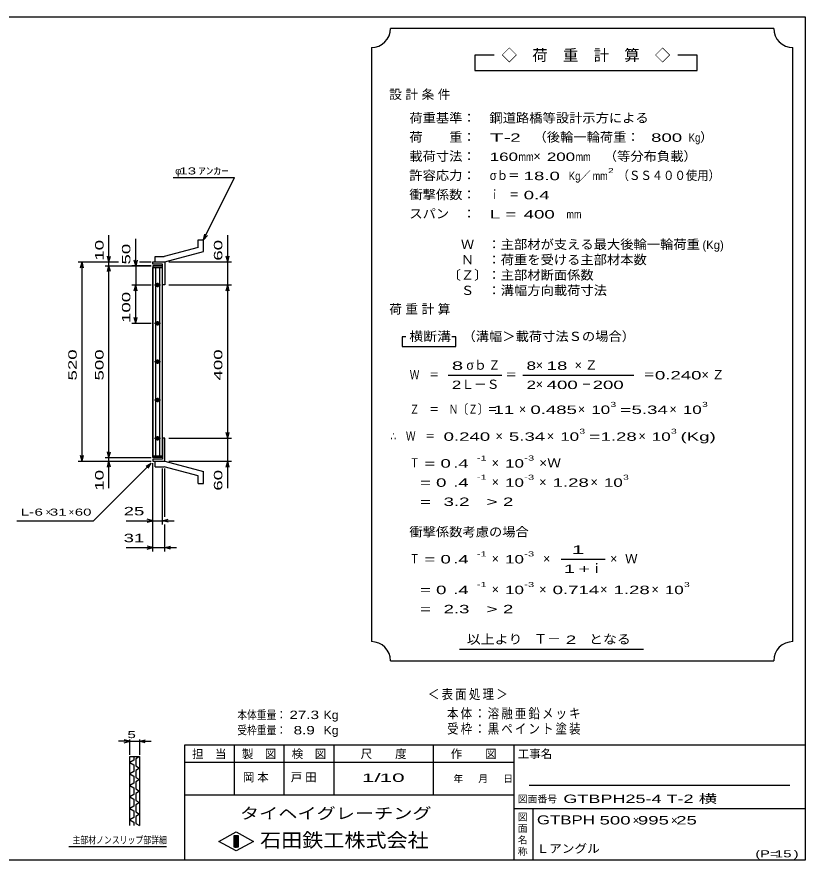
# Model space of a CAD drawing. Units: millimetres, scale not verified. Extents: x -1820 to 1731, y -1282 to 1054.
# Drawn here: x -326 to 1731, y -1146 to 1054 of the extents above; entities that cross this region are included whole.
import ezdxf
from ezdxf.enums import TextEntityAlignment as Align

# ---------------------------------------------------------------- set-up
doc = ezdxf.new("R2010")
doc.units = ezdxf.units.MM
doc.header["$LTSCALE"] = 10
for name, color, linetype, lineweight in [('0_2', 150, 'Continuous', 25), ('16', 3, 'Continuous', 25), ('19', 6, 'Continuous', 25), ('22', 4, 'Continuous', 25), ('24', 2, 'Continuous', 25), ('32', 4, 'Continuous', 25)]:
    doc.layers.add(name, color=color, linetype=linetype, lineweight=lineweight)
doc.styles.add('ベクトル', font='')
doc.styles.get('ベクトル').set_extended_font_data('ベクトル')

msp = doc.modelspace()

# ---------------------------------------------------------------- linework, layer by layer
at = {"layer": '0_2'}
for p, q in [((-1729, 1053.5), (1731, 1053.5)), ((1731, 1053.5), (1731, -1146.5)), ((1731, -846.5), (111, -846.5)), ((111, -846.5), (111, -1146.5)), ((241, -846.5), (241, -976.5)), ((371, -976.5), (371, -846.5)), ((501, -846.5), (501, -976.5)), ((761, -976.5), (761, -846.5)), ((971, -846.5), (971, -1146.5)), ((971, -891.5), (111, -891.5)), ((1691, -951.5), (1011, -951.5)), ((111, -976.5), (971, -976.5)), ((971, -1011.5), (1731, -1011.5)), ((1021, -1146.5), (1021, -1011.5)), ((201, -1097.5), (246, -1072.5)), ((246, -1072.5), (291, -1097.5)), ((246, -1122.5), (201, -1097.5)), ((241, -1082.5), (251, -1082.5)), ((241, -1112.5), (241, -1082.5)), ((241, -1082.5), (243, -1082.5)), ((243, -1082.5), (243, -1112.5)), ((245, -1112.5), (245, -1082.5)), ((245, -1082.5), (247, -1082.5)), ((291, -1097.5), (246, -1122.5)), ((247, -1082.5), (247, -1112.5)), ((249, -1112.5), (249, -1082.5)), ((249, -1082.5), (251, -1082.5)), ((251, -1082.5), (251, -1112.5)), ((251, -1082.5), (251, -1112.5)), ((251, -1112.5), (241, -1112.5)), ((243, -1112.5), (245, -1112.5)), ((247, -1112.5), (249, -1112.5)), ((1731, -1146.5), (-1729, -1146.5))]:
    msp.add_line(p, q, dxfattribs=at)
at = {"layer": '16'}
for p, q in [((28.3, -91.5), (28.3, 399.5)), ((28.3, 399.5), (29, 399.5)), ((54, 404), (29, 404)), ((29, 404), (29, 399.5)), ((29, 399.5), (54, 399.5)), ((29, 399.5), (29, -91.5)), ((54, 399.5), (29, 399.5)), ((36, 399.5), (36, -91.5)), ((47, -91.5), (47, 399.5)), ((54, 399.5), (54, 404)), ((54, -91.5), (54, 399.5)), ((33, 354), (49, 354)), ((43, 357), (39, 357)), ((41, 360), (41, 348)), ((39, 351), (43, 351)), ((33, 254), (49, 254)), ((43, 257), (39, 257)), ((39, 251), (43, 251)), ((41, 260), (41, 248)), ((33, 154), (49, 154)), ((43, 157), (39, 157)), ((41, 160), (41, 148)), ((39, 151), (43, 151)), ((33, 54), (49, 54)), ((43, 57), (39, 57)), ((39, 51), (43, 51)), ((41, 60), (41, 48)), ((43, -43), (39, -43)), ((41, -40), (41, -52)), ((33, -46), (49, -46)), ((39, -49), (43, -49)), ((29, -91.5), (28.3, -91.5)), ((29, -91.5), (54, -91.5)), ((29, -96), (29, -91.5)), ((29, -91.5), (54, -91.5)), ((54, -96), (29, -96)), ((54, -91.5), (54, -96))]:
    msp.add_line(p, q, dxfattribs=at)
for centre, radius, start, end in [((39, 354), 3, 90, 270), ((41, 354), 4, 46.6, 133.4), ((43, 354), 3, 270, 90), ((41, 354), 4, 226.6, 313.4), ((39, 254), 3, 90, 270), ((41, 254), 4, 46.6, 133.4), ((41, 254), 4, 226.6, 313.4), ((43, 254), 3, 270, 90), ((39, 154), 3, 90, 270), ((41, 154), 4, 46.6, 133.4), ((43, 154), 3, 270, 90), ((41, 154), 4, 226.6, 313.4), ((39, 54), 3, 90, 270), ((41, 54), 4, 46.6, 133.4), ((41, 54), 4, 226.6, 313.4), ((43, 54), 3, 270, 90), ((39, -46), 3, 90, 270), ((41, -46), 4, 46.6, 133.4), ((43, -46), 3, 270, 90), ((41, -46), 4, 226.6, 313.4)]:
    msp.add_arc(centre, radius, start, end, dxfattribs=at)
at = {"layer": '19'}
for p, q in [((147, 472), (161, 472)), ((147, 452), (147, 472)), ((161, 441), (161, 472)), ((147, 452), (58, 428)), ((60, 414), (161, 441)), ((35, 428), (58, 428)), ((35, 414), (35, 428)), ((29, 408), (29, 414)), ((29, 414), (59, 414)), ((54, 408), (29, 408)), ((35, 414), (60, 414)), ((54, 354), (54, 408)), ((59, 414), (60, 413)), ((60, 413), (60, 354)), ((60, 354), (54, 354)), ((60, -46), (54, -46)), ((54, -46), (54, -100)), ((60, -105), (60, -46)), ((29, -100), (29, -106)), ((54, -100), (29, -100)), ((29, -106), (59, -106)), ((35, -106), (60, -106)), ((35, -120), (35, -106)), ((59, -106), (60, -105)), ((60, -106), (161, -133)), ((35, -120), (58, -120)), ((147, -144), (58, -120)), ((147, -164), (147, -144)), ((161, -164), (161, -133)), ((147, -164), (161, -164))]:
    msp.add_line(p, q, dxfattribs=at)
at = {"layer": '22'}
for p, q in [((82, 634), (242, 634)), ((161, 472), (242, 634)), ((-86, 414), (-86, 484)), ((161, 472), (164, 486.6)), ((224, 414), (224, 484)), ((-16, 404), (-16, 474)), ((161, 472), (171, 483)), ((-86, 414), (-90, 429)), ((-86, 414), (-82, 429)), ((-16, 404), (-20, 419)), ((-12, 419), (-16, 404)), ((224, 414), (220, 429)), ((224, 414), (228, 429)), ((-166, 414), (-61, 414)), ((-160, 399), (-156, 414)), ((-152, 399), (-156, 414)), ((-156, -106), (-156, 414)), ((-96, 414), (-61, 414)), ((-96, 404), (24, 404)), ((-90, 389), (-86, 404)), ((-86, 404), (-86, 414)), ((-82, 389), (-86, 404)), ((-86, -96), (-86, 404)), ((24, 404), (-26, 404)), ((-16, 404), (-16, 354)), ((-6, 414), (24, 414)), ((-6, 414), (24, 414)), ((70, 414), (234, 414)), ((224, 354), (224, 414)), ((-26, 354), (24, 354)), ((-20, 339), (-16, 354)), ((-12, 339), (-16, 354)), ((-16, 254), (-16, 354)), ((70, 354), (234, 354)), ((220, 339), (224, 354)), ((228, 339), (224, 354)), ((224, -46), (224, 354)), ((-16, 254), (-20, 269)), ((-16, 254), (-12, 269)), ((-26, 254), (24, 254)), ((224, -46), (220, -31)), ((224, -46), (228, -31)), ((70, -46), (234, -46)), ((224, -106), (224, -46)), ((-86, -96), (-90, -81)), ((-86, -96), (-82, -81)), ((-166, -106), (24, -106)), ((-156, -106), (-160, -91)), ((-156, -106), (-152, -91)), ((-96, -96), (24, -96)), ((-96, -106), (24, -106)), ((-90, -121), (-86, -106)), ((-86, -106), (-86, -96)), ((-82, -121), (-86, -106)), ((-86, -176), (-86, -106)), ((70, -106), (234, -106)), ((220, -121), (224, -106)), ((228, -121), (224, -106)), ((224, -176), (224, -106)), ((-126, -261), (24, -111)), ((11, -119), (24, -111)), ((16, -124), (24, -111)), ((29, -271), (29, -111)), ((29, -341), (29, -111)), ((54, -271), (54, -125)), ((60, -251), (60, -125)), ((-326, -261), (-126, -261)), ((-41, -261), (29, -261)), ((29, -261), (14, -257)), ((14, -265), (29, -261)), ((29, -261), (54, -261)), ((54, -261), (69, -257)), ((69, -265), (54, -261)), ((54, -261), (84, -261)), ((60, -341), (60, -271)), ((29, -331), (14, -327)), ((60, -331), (75, -327)), ((-41, -331), (29, -331)), ((14, -335), (29, -331)), ((29, -331), (60, -331)), ((75, -335), (60, -331)), ((60, -331), (90, -331))]:
    msp.add_line(p, q, dxfattribs=at)
at = {"layer": '24', "color": 4}
for p, q in [((1649, 1023.5), (649, 1023.5)), ((599, 973.5), (599, -576.5)), ((1699, -576.5), (1699, 973.5)), ((919, 953.5), (869, 953.5)), ((869, 953.5), (869, 913.5)), ((1449, 953.5), (1399, 953.5)), ((1449, 913.5), (1449, 953.5)), ((869, 913.5), (1449, 913.5)), ((689, 218.5), (679, 218.5)), ((679, 218.5), (679, 193.5)), ((819, 218.5), (809, 218.5)), ((819, 193.5), (819, 218.5)), ((679, 193.5), (819, 193.5)), ((799, 118.5), (939, 118.5)), ((994, 118.5), (1284, 118.5)), ((1094, -361.5), (1209, -361.5)), ((829, -596.5), (1309, -596.5)), ((649, -626.5), (1649, -626.5))]:
    msp.add_line(p, q, dxfattribs=at)
for centre, start, end in [((599, 1023.5), 270, 0), ((1699, 1023.5), 180, 270), ((599, -626.5), 0, 90), ((1699, -626.5), 90, 180)]:
    msp.add_arc(centre, 50, start, end, dxfattribs=at)
at = {"layer": '32'}
for p, q in [((-31, -836.5), (-46, -832.5)), ((-31, -871.5), (-31, -831.5)), ((-6, -831.5), (-6, -871.5)), ((-6, -836.5), (9, -832.5)), ((-31, -836.5), (-61, -836.5)), ((-46, -840.5), (-31, -836.5)), ((-31, -836.5), (-6, -836.5)), ((9, -840.5), (-6, -836.5)), ((-6, -836.5), (24, -836.5)), ((-31, -876.5), (-6, -876.5)), ((-31, -1056.5), (-31, -876.5)), ((-21, -876.5), (-21, -885.5)), ((-6, -876.5), (-16, -882.5)), ((-6, -876.5), (-6, -1056.5)), ((-21, -885.5), (-31, -891.5)), ((-31, -891.5), (-21, -897.5)), ((-21, -897.5), (-21, -915.5)), ((-16, -882.5), (-16, -900.5)), ((-16, -900.5), (-6, -906.5)), ((-21, -915.5), (-31, -921.5)), ((-31, -921.5), (-21, -927.5)), ((-6, -906.5), (-16, -912.5)), ((-16, -912.5), (-16, -930.5)), ((-21, -945.5), (-31, -951.5)), ((-21, -927.5), (-21, -945.5)), ((-16, -930.5), (-6, -936.5)), ((-6, -936.5), (-16, -942.5)), ((-16, -942.5), (-16, -960.5)), ((-31, -951.5), (-21, -957.5)), ((-21, -957.5), (-21, -975.5)), ((-16, -960.5), (-6, -966.5)), ((-6, -966.5), (-16, -972.5)), ((-21, -975.5), (-31, -981.5)), ((-31, -981.5), (-21, -987.5)), ((-21, -987.5), (-21, -1005.5)), ((-16, -972.5), (-16, -990.5)), ((-21, -1005.5), (-31, -1011.5)), ((-31, -1011.5), (-21, -1017.5)), ((-16, -990.5), (-6, -996.5)), ((-6, -996.5), (-16, -1002.5)), ((-16, -1002.5), (-16, -1020.5)), ((-21, -1017.5), (-21, -1035.5)), ((-16, -1020.5), (-6, -1026.5)), ((-6, -1026.5), (-16, -1032.5)), ((-16, -1032.5), (-16, -1050.5)), ((-21, -1035.5), (-31, -1041.5)), ((-31, -1041.5), (-21, -1047.5)), ((-21, -1047.5), (-21, -1056.5)), ((-16, -1050.5), (-6, -1056.5)), ((64, -1111.5), (-191, -1111.5))]:
    msp.add_line(p, q, dxfattribs=at)

# ---------------------------------------------------------------- texts
at = {"layer": '0_2', "style": 'ベクトル'}
for s, height, p in [('担\u3000当', 21.99, (131, -869.5)), ('製\u3000図', 21.99, (261, -869.5)), ('検\u3000図', 21.99, (391, -869.5)), ('尺\u3000\u3000度', 21.99, (571, -869.5)), ('作\u3000\u3000図', 21.99, (806, -869.5)), ('工事名', 21.99, (981, -869.5)), ('年', 18.3, (813, -934)), ('月', 18.3, (878, -934)), ('日', 18.3, (943, -934)), ('図面番号', 18.33, (981, -987)), ('図', 18.3, (981, -1034)), ('面', 18.3, (981, -1064)), ('名', 18.3, (981, -1094)), ('称', 18.3, (981, -1124))]:
    msp.add_text(s, height=height, dxfattribs=at).set_placement(p, align=Align.MIDDLE_LEFT)
at = {"layer": '0_2', "color": 222, "style": 'ベクトル'}
for s, height, width, p in [('タイヘイグレーチング', 29.33, 1.25, (256, -1024.5)), ('石田鉄工株式会社', 36.66, 1.1, (308.5, -1094.5))]:
    msp.add_text(s, height=height, dxfattribs=dict(at, width=width)).set_placement(p, align=Align.MIDDLE_LEFT)
at = {"layer": '22', "color": 2, "style": 'ベクトル'}
for s, height, width, p in [(' 13 ', 18.33, 1.6, (87, 651.5)), ('ｱﾝｶｰ', 18.33, 1.6, (147, 651.5)), ('L-', 18.33, 1.6, (-316, -238.5)), (' 6 ', 18.33, 1.6, (-291, -238.5)), (' 31 ', 18.33, 1.6, (-251, -238.5)), (' 60 ', 18.33, 1.6, (-186, -238.5)), (' 25 ', 21.99, 1.65, (-61, -236)), (' 31 ', 21.99, 1.65, (-61, -306)), ('本体重量：', 21.99, 0.85, (249, -767.5)), (' 27.3', 21.99, 1.35, (374, -767.5)), ('Kg', 21.99, 1.1, (474, -767.5)), ('受枠重量：', 21.99, 0.85, (249, -807.5)), ('  8.9', 21.99, 1.35, (374, -807.5)), ('Kg', 21.99, 1.1, (474, -807.5)), ('1/', 21.99, 2, (574, -931.5)), (' 10 ', 21.99, 2, (604, -931.5)), ('GTBPH25-4 T-2 横       ', 21.99, 1.6, (1100, -986.5)), ('GTBPH', 23.46, 1.4, (1031, -1041.5)), (' 500 ', 21.99, 1.65, (1181, -1042.5)), (' 995 ', 21.99, 1.65, (1281, -1042.5)), (' 25 ', 21.99, 1.65, (1381, -1042.5)), ('Ｌアングル', 21.99, 1.1, (1030, -1116.5)), ('(P=', 18.33, 1.55, (1601, -1130)), (' 15 ', 18.33, 1.6, (1641, -1130)), (')', 18.3, 1.6, (1701, -1130))]:
    msp.add_text(s, height=height, dxfattribs=dict(at, width=width)).set_placement(p, align=Align.MIDDLE_LEFT)
for s, height, p in [('φ', 18.3, (87, 651.5)), ('×', 18.3, (-251, -238.5)), ('×', 18.3, (-191, -238.5)), ('×', 22, (1281, -1042.5)), ('×', 22, (1381, -1042.5))]:
    msp.add_text(s, height=height, dxfattribs=at).set_placement(p, align=Align.MIDDLE_LEFT)
at = {"layer": '22', "color": 2, "style": 'ベクトル', "width": 1.65}
for s, p in [(' 10 ', (-111, 404)), (' 60 ', (199, 404)), (' 50 ', (-41, 394)), (' 100 ', (-41, 241.5)), (' 520 ', (-181, 91.5)), (' 500 ', (-111, 91.5)), (' 400 ', (199, 91.5)), (' 10 ', (-111, -196)), (' 60 ', (199, -196))]:
    msp.add_text(s, height=21.99, rotation=90, dxfattribs=at).set_placement(p, align=Align.MIDDLE_LEFT)
at = {"layer": '22', "color": 2, "attachment_point": 4, "style": 'ベクトル'}
for s, insert, char_height in [('\\T1.2;\\W0.85;＜表面処理＞', (746.5, -715), 25.66), ('\\T1.19;\\W0.85;本体：溶融亜鉛メッキ', (796.5, -765), 25.66), ('\\T1.19;\\W0.85;受枠：黒ペイント塗装', (796.5, -805), 25.66), ('\\T1.25;岡本\u3000', (263.5, -931.5), 21.99), ('\\T1.25;戸田\u3000', (388.5, -931.5), 21.99)]:
    msp.add_mtext(s, dxfattribs=dict(at, insert=insert, char_height=char_height))
at = {"layer": '24', "style": 'ベクトル'}
for s, height, p in [('◇\u3000荷\u3000重\u3000計\u3000算\u3000◇', 29.33, (939, 953.5)), ('）', 24.2, (1457, 740)), ('×', 24.2, (1022, 690)), ('／', 22, (1141.5, 638.5)), ('(Kg)', 21.99, (1463, 458.5)), ('σｂ', 24.19, (847, 145)), ('×', 24.2, (1028, 145)), ('Ｌ－Ｓ', 24.19, (834, 95)), ('×', 24.2, (1028, 95)), ('×', 24.2, (984, 30)), ('×', 24.2, (1138, 30)), ('×', 24.2, (1377, 30)), ('×', 24.2, (923, -40)), ('×', 24.2, (1057, -40)), ('×', 24.2, (1296, -40)), ('×', 24.2, (913, -110)), ('×', 24.2, (913, -160)), ('×', 24.2, (1037, -160)), ('×', 24.2, (1171, -160)), ('Ｗ', 24.2, (1261, -360)), ('×', 24.2, (913, -360)), ('×', 24.2, (1047, -360)), ('ｉ', 24.2, (1170.5, -385)), ('×', 24.2, (1222, -360)), ('×', 24.2, (913, -440)), ('×', 24.2, (1037, -440)), ('×', 24.2, (1196, -440)), ('×', 24.2, (1330, -440)), ('Ｔ－', 25.66, (1023, -569))]:
    msp.add_text(s, height=height, dxfattribs=at).set_placement(p, align=Align.MIDDLE_LEFT)
for s, height, width, p in [('荷重基準：\u3000', 24.19, 1.05, (698, 790)), ('鋼道路橋等設計示方による', 24.19, 1.05, (907, 790)), ('荷\u3000\u3000重：\u3000', 24.19, 1.05, (698, 740)), ('T-', 21.99, 2, (908, 738.5)), (' 2 ', 21.99, 1.65, (948, 738.5)), ('（後輪一輪荷重：', 24.19, 1.05, (1022, 740)), ('  800', 21.99, 1.65, (1302, 738.5)), ('Kg', 21.99, 0.85, (1427, 738.5)), ('載荷寸法：\u3000', 24.19, 1.05, (698, 690)), ('\u3000（等分布負載）', 24.19, 1.05, (1171, 690)), ('160', 21.99, 1.5, (908, 688.5)), ('mm', 21.99, 0.8, (983, 688.5)), ('200', 21.99, 1.5, (1057, 688.5)), ('mm', 21.99, 0.8, (1132, 688.5)), ('許容応力：\u3000', 24.19, 1.05, (698, 640)), ('σｂ＝', 24.19, 0.9, (908, 640)), (' 18.0', 21.99, 1.65, (983, 638.5)), ('Kg', 21.99, 0.85, (1114, 638.5)), ('mm', 21.99, 0.8, (1176.5, 638.5)), ('2', 13.2, 1.5, (1216.5, 652.5)), ('（ＳＳ４００使用）', 24.19, 0.9, (1241.5, 640)), ('衝撃係数：\u3000', 24.19, 1.05, (698, 590)), ('ｉ\u3000＝', 24.19, 0.75, (908, 590)), (' 0.4', 21.99, 1.65, (983, 588.5)), ('スパン\u3000：\u3000', 24.19, 1.05, (698, 540)), ('L =', 21.99, 1.65, (908, 538.5)), (' 400 ', 21.99, 1.65, (983, 538.5)), ('mm', 21.99, 0.8, (1108, 538.5)), ('\u3000Ｗ\u3000：主部材が支える最大後輪一輪荷重', 24.19, 1.05, (798, 460)), ('\u3000Ｎ\u3000：荷重を受ける主部材本数', 24.19, 1.05, (798, 420)), ('〔Ｚ〕：主部材断面係数', 24.19, 1.05, (798, 380)), ('\u3000Ｓ\u3000：溝幅方向載荷寸法', 24.19, 1.05, (798, 340)), ('横断溝', 24.19, 1.1, (698, 220)), ('\u3000（溝幅＞載荷寸法Ｓの場合）', 24.19, 1.05, (802, 220)), ('8', 22, 1.8, (809, 143.5)), ('Ｚ', 24.2, 0.9, (905, 145)), ('8', 22, 1.5, (1004, 143.5)), (' 18 ', 21.99, 1.65, (1043, 143.5)), ('Ｗ\u3000＝', 24.19, 0.75, (699, 120)), ('＝', 24.2, 0.9, (949, 120)), ('＝', 24.2, 0.9, (1309, 120)), ('0.240', 21.99, 1.65, (1339, 118.5)), ('2', 22, 1.5, (809, 93.5)), ('2', 22, 1.5, (1004, 93.5)), (' 400 ', 21.99, 1.65, (1043, 93.5)), ('－', 24.2, 0.75, (1148, 95)), (' 200 ', 21.99, 1.65, (1163, 93.5)), ('Ｚ\u3000＝\u3000Ｎ〔Ｚ〕＝', 24.19, 0.75, (699, 30)), ('3', 13.2, 1.5, (1223, 42.5)), ('3', 13.2, 1.5, (1462, 42.5)), (' 11 ', 21.99, 1.65, (904, 28.5)), ('0.485', 21.99, 1.65, (1014, 28.5)), ('10', 21.99, 1.5, (1173, 28.5)), ('=', 22, 1.7, (1248, 28.5)), ('5.34', 21.99, 1.65, (1278, 28.5)), ('10', 21.99, 1.5, (1412, 28.5)), ('3', 13.2, 1.5, (1142, -27.5)), ('3', 13.2, 1.5, (1381, -27.5)), ('∴\u3000Ｗ\u3000＝', 24.19, 0.75, (649, -40)), (' 0.240', 21.99, 1.65, (774, -41.5)), ('5.34', 21.99, 1.65, (958, -41.5)), ('10', 21.99, 1.5, (1092, -41.5)), ('=', 22, 1.7, (1167, -41.5)), ('1.28', 21.99, 1.65, (1197, -41.5)), ('10', 21.99, 1.5, (1331, -41.5)), ('(Kg)', 21.99, 1.65, (1406, -41.5)), ('Ｔ', 24.2, 0.75, (699, -110)), (' = 0', 21.99, 1.65, (724, -111.5)), (' .4 ', 21.99, 1.65, (799, -111.5)), ('-1', 13.2, 1.65, (874, -97.5)), ('10', 21.99, 1.5, (948, -111.5)), ('-3', 13.2, 1.65, (998, -97.5)), ('×Ｗ', 24.19, 1.1, (1037, -110)), ('  = 0', 21.99, 1.65, (699, -161.5)), (' .4 ', 21.99, 1.65, (799, -161.5)), ('-1', 13.2, 1.65, (874, -147.5)), ('10', 21.99, 1.5, (948, -161.5)), ('-3', 13.2, 1.65, (998, -147.5)), ('1.28', 21.99, 1.65, (1072, -161.5)), ('10', 21.99, 1.5, (1206, -161.5)), ('3', 13.2, 1.5, (1256, -147.5)), ('  =', 21.99, 1.65, (699, -211.5)), (' 3.2', 21.99, 1.65, (774, -211.5)), ('>', 22, 1.7, (899, -211.5)), (' 2 ', 21.99, 1.65, (929, -211.5)), ('衝撃係数考慮の場合', 24.19, 1.05, (698, -290)), ('Ｔ', 24.2, 0.75, (699, -360)), (' = 0', 21.99, 1.65, (724, -361.5)), (' .4 ', 21.99, 1.65, (799, -361.5)), ('-1', 13.2, 1.65, (874, -347.5)), ('10', 21.99, 1.5, (948, -361.5)), ('-3', 13.2, 1.65, (998, -347.5)), ('  = 0', 21.99, 1.65, (699, -441.5)), (' .4 ', 21.99, 1.65, (799, -441.5)), ('-1', 13.2, 1.65, (874, -427.5)), ('10', 21.99, 1.5, (948, -441.5)), ('-3', 13.2, 1.65, (998, -427.5)), ('0.714', 21.99, 1.65, (1072, -441.5)), ('1.28', 21.99, 1.65, (1231, -441.5)), ('10', 21.99, 1.5, (1365, -441.5)), ('3', 13.2, 1.5, (1415, -427.5)), (' 2.3', 21.99, 1.65, (774, -491.5)), ('>', 22, 1.7, (899, -491.5)), (' 2 ', 21.99, 1.65, (929, -491.5)), ('  =', 21.99, 1.65, (699, -491.5)), ('以上より\u3000', 24.19, 1.1, (848, -570)), (' 2 ', 21.99, 1.65, (1093, -571.5)), ('となる', 24.19, 1.1, (1167, -570))]:
    msp.add_text(s, height=height, dxfattribs=dict(at, width=width)).set_placement(p, align=Align.MIDDLE_LEFT)
at = {"layer": '24', "attachment_point": 4, "style": 'ベクトル'}
for s, insert, char_height in [('\\T1.28;設計条件', (645.5, 850), 24.19), ('\\T1.28;荷重計算', (645.5, 290), 24.19), ('\\T1.42;×Ｚ', (1129.5, 145), 24.19), ('\\T1.42;×Ｚ', (1460.5, 120), 24.19), ('\\T1.25;\\W2;\\~1\\~', (1101.5, -336.5), 21.99), ('\\T1.33;\\W1.75;1+', (1101.5, -386.5), 21.99)]:
    msp.add_mtext(s, dxfattribs=dict(at, insert=insert, char_height=char_height))
at = {"layer": '32', "color": 2, "style": 'ベクトル'}
for s, width, p in [(' 5 ', 1.6, (-48.5, -819)), ('主部材ノンスリップ部詳細', 0.8, (-181, -1094))]:
    msp.add_text(s, height=18.33, dxfattribs=dict(at, width=width)).set_placement(p, align=Align.MIDDLE_LEFT)

doc.saveas('drawing.dxf')
